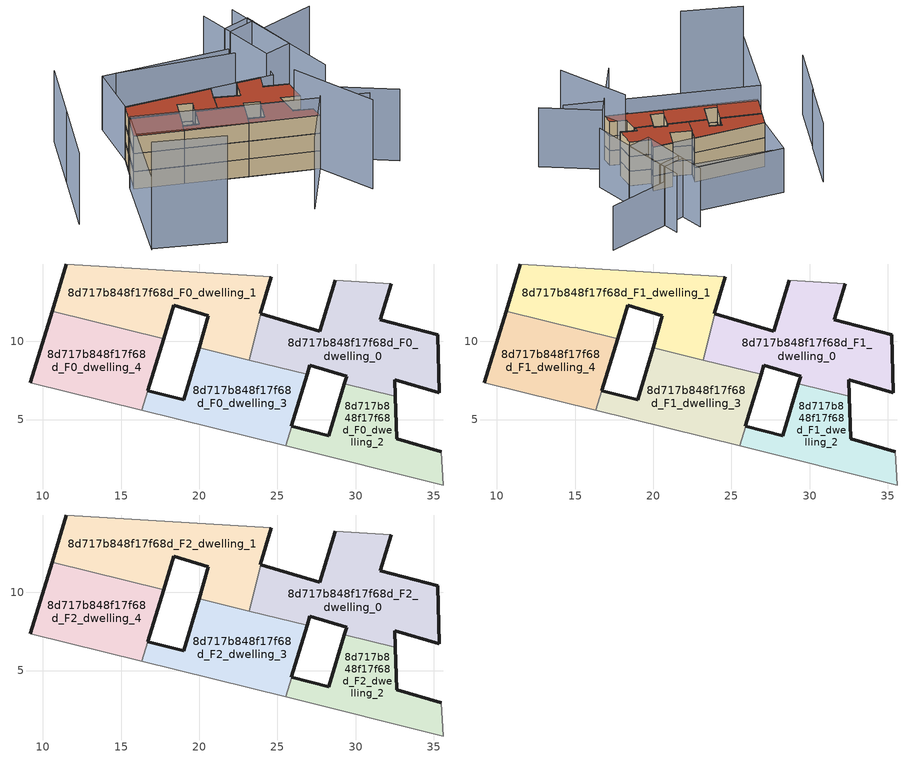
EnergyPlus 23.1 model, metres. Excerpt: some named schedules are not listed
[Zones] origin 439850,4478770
8d717b848f17f68d_F0_dwelling_0
 floor ground (EU_floor_Construction): 35.36,6.7 35.26,10.42 31.58,11.37 32.29,13.67 28.69,13.92 27.69,10.64 23.94,11.76 23.21,8.81 26.9,7.9 27.07,8.48 29.43,7.77 29.28,7.31 32.54,6.5 32.5,7.54 z0
 wall outside (EU_wall_Construction): 32.29,13.67 31.58,11.37 35.26,10.42 35.36,6.7 32.5,7.54 32.54,6.5 / 29.28,7.31 29.43,7.77 27.07,8.48 26.9,7.9 / 23.94,11.76 27.69,10.64 28.69,13.92 z0:3
 wall to 8d717b848f17f68d_F0_dwelling_2 (EU_wall_Construction): 32.54,6.5 29.28,7.31 z0:3
 wall to 8d717b848f17f68d_F0_dwelling_1 (EU_wall_Construction): 23.21,8.81 23.94,11.76 z0:3
 wall adiabatic (EU_wall_Construction): 28.69,13.92 32.29,13.67 z0:3
 wall to 8d717b848f17f68d_F0_dwelling_3 (EU_wall_Construction): 26.9,7.9 23.21,8.81 z0:3
8d717b848f17f68d_F0_dwelling_1
 floor ground (EU_floor_Construction): 23.21,8.81 23.94,11.76 23.9,11.78 24.62,14.15 11.5,14.95 10.59,11.94 17.72,10.17 18.37,12.3 20.59,11.63 19.99,9.61 z0
 wall outside (EU_wall_Construction): 19.99,9.61 20.59,11.63 18.37,12.3 17.72,10.17 / 10.59,11.94 11.5,14.95 / 24.62,14.15 23.9,11.78 23.94,11.76 z0:3
 wall to 8d717b848f17f68d_F0_dwelling_4 (EU_wall_Construction): 17.72,10.17 10.59,11.94 z0:3
 wall adiabatic (EU_wall_Construction): 11.5,14.95 24.62,14.15 z0:3
 wall to 8d717b848f17f68d_F0_dwelling_3 (EU_wall_Construction): 23.21,8.81 19.99,9.61 z0:3
8d717b848f17f68d_F0_dwelling_2
 floor ground (EU_floor_Construction): 35.59,0.82 35.48,2.94 32.63,3.76 32.54,6.5 29.28,7.31 28.28,3.97 25.9,4.58 25.52,3.31 z0
 wall outside (EU_wall_Construction): 25.9,4.58 28.28,3.97 29.28,7.31 / 32.54,6.5 32.63,3.76 35.48,2.94 z0:3
 wall adiabatic (EU_wall_Construction): 35.48,2.94 35.59,0.82 25.52,3.31 z0:3
 wall to 8d717b848f17f68d_F0_dwelling_3 (EU_wall_Construction): 25.52,3.31 25.9,4.58 z0:3
8d717b848f17f68d_F0_dwelling_3
 floor ground (EU_floor_Construction): 25.52,3.31 25.9,4.58 26.9,7.9 19.99,9.61 19,6.27 16.7,6.85 16.32,5.59 z0
 wall outside (EU_wall_Construction): 16.7,6.85 19,6.27 19.99,9.61 / 26.9,7.9 25.9,4.58 z0:3
 wall adiabatic (EU_wall_Construction): 25.52,3.31 16.32,5.59 z0:3
 wall to 8d717b848f17f68d_F0_dwelling_4 (EU_wall_Construction): 16.32,5.59 16.7,6.85 z0:3
8d717b848f17f68d_F0_dwelling_4
 floor ground (EU_floor_Construction): 16.32,5.59 16.7,6.85 17.72,10.17 10.59,11.94 9.2,7.36 z0
 wall outside (EU_wall_Construction): 9.2,7.36 10.59,11.94 / 17.72,10.17 16.7,6.85 z0:3
 wall adiabatic (EU_wall_Construction): 16.32,5.59 9.2,7.36 z0:3
8d717b848f17f68d_F1_dwelling_0
 floor to 8d717b848f17f68d_F0_dwelling_0 (EU_floor_Construction): 35.36,6.7 35.26,10.42 31.58,11.37 32.29,13.67 28.69,13.92 27.69,10.64 23.94,11.76 23.21,8.81 26.9,7.9 27.07,8.48 29.43,7.77 29.28,7.31 32.54,6.5 32.5,7.54 z3
 wall outside (EU_wall_Construction): 32.29,13.67 31.58,11.37 35.26,10.42 35.36,6.7 32.5,7.54 32.54,6.5 / 29.28,7.31 29.43,7.77 27.07,8.48 26.9,7.9 / 23.94,11.76 27.69,10.64 28.69,13.92 z3:6
 wall to 8d717b848f17f68d_F1_dwelling_2 (EU_wall_Construction): 32.54,6.5 29.28,7.31 z3:6
 wall to 8d717b848f17f68d_F1_dwelling_1 (EU_wall_Construction): 23.21,8.81 23.94,11.76 z3:6
 wall adiabatic (EU_wall_Construction): 28.69,13.92 32.29,13.67 z3:6
 wall to 8d717b848f17f68d_F1_dwelling_3 (EU_wall_Construction): 26.9,7.9 23.21,8.81 z3:6
8d717b848f17f68d_F1_dwelling_1
 floor to 8d717b848f17f68d_F0_dwelling_1 (EU_floor_Construction): 23.21,8.81 23.94,11.76 23.9,11.78 24.62,14.15 11.5,14.95 10.59,11.94 17.72,10.17 18.37,12.3 20.59,11.63 19.99,9.61 z3
 wall outside (EU_wall_Construction): 19.99,9.61 20.59,11.63 18.37,12.3 17.72,10.17 / 10.59,11.94 11.5,14.95 / 24.62,14.15 23.9,11.78 23.94,11.76 z3:6
 wall to 8d717b848f17f68d_F1_dwelling_4 (EU_wall_Construction): 17.72,10.17 10.59,11.94 z3:6
 wall adiabatic (EU_wall_Construction): 11.5,14.95 24.62,14.15 z3:6
 wall to 8d717b848f17f68d_F1_dwelling_3 (EU_wall_Construction): 23.21,8.81 19.99,9.61 z3:6
8d717b848f17f68d_F1_dwelling_2
 floor to 8d717b848f17f68d_F0_dwelling_2 (EU_floor_Construction): 35.59,0.82 35.48,2.94 32.63,3.76 32.54,6.5 29.28,7.31 28.28,3.97 25.9,4.58 25.52,3.31 z3
 wall outside (EU_wall_Construction): 25.9,4.58 28.28,3.97 29.28,7.31 / 32.54,6.5 32.63,3.76 35.48,2.94 z3:6
 wall adiabatic (EU_wall_Construction): 35.48,2.94 35.59,0.82 25.52,3.31 z3:6
 wall to 8d717b848f17f68d_F1_dwelling_3 (EU_wall_Construction): 25.52,3.31 25.9,4.58 z3:6
8d717b848f17f68d_F1_dwelling_3
 floor to 8d717b848f17f68d_F0_dwelling_3 (EU_floor_Construction): 25.52,3.31 25.9,4.58 26.9,7.9 19.99,9.61 19,6.27 16.7,6.85 16.32,5.59 z3
 wall outside (EU_wall_Construction): 16.7,6.85 19,6.27 19.99,9.61 / 26.9,7.9 25.9,4.58 z3:6
 wall adiabatic (EU_wall_Construction): 25.52,3.31 16.32,5.59 z3:6
 wall to 8d717b848f17f68d_F1_dwelling_4 (EU_wall_Construction): 16.32,5.59 16.7,6.85 z3:6
8d717b848f17f68d_F1_dwelling_4
 floor to 8d717b848f17f68d_F0_dwelling_4 (EU_floor_Construction): 16.32,5.59 17.72,10.17 10.59,11.94 9.2,7.36 z3
 wall outside (EU_wall_Construction): 9.2,7.36 10.59,11.94 / 17.72,10.17 16.7,6.85 z3:6
 wall adiabatic (EU_wall_Construction): 16.32,5.59 9.2,7.36 z3:6
8d717b848f17f68d_F2_dwelling_0
 floor to 8d717b848f17f68d_F1_dwelling_0 (EU_floor_Construction): 35.36,6.7 35.26,10.42 31.58,11.37 32.29,13.67 28.69,13.92 27.69,10.64 23.94,11.76 23.21,8.81 26.9,7.9 27.07,8.48 29.43,7.77 29.28,7.31 32.54,6.5 32.5,7.54 z6
 wall outside (EU_wall_Construction): 32.29,13.67 31.58,11.37 35.26,10.42 35.36,6.7 32.5,7.54 32.54,6.5 / 29.28,7.31 29.43,7.77 27.07,8.48 26.9,7.9 / 23.94,11.76 27.69,10.64 28.69,13.92 z6:9
 wall to 8d717b848f17f68d_F2_dwelling_2 (EU_wall_Construction): 32.54,6.5 29.28,7.31 z6:9
 wall to 8d717b848f17f68d_F2_dwelling_1 (EU_wall_Construction): 23.21,8.81 23.94,11.76 z6:9
 wall adiabatic (EU_wall_Construction): 28.69,13.92 32.29,13.67 z6:9
 wall to 8d717b848f17f68d_F2_dwelling_3 (EU_wall_Construction): 26.9,7.9 23.21,8.81 z6:9
 roof outside (EU_roof_Construction): 32.29,13.67 31.58,11.37 35.26,10.42 35.36,6.7 32.5,7.54 32.54,6.5 29.28,7.31 29.43,7.77 27.07,8.48 26.9,7.9 23.21,8.81 23.94,11.76 27.69,10.64 28.69,13.92 z9
8d717b848f17f68d_F2_dwelling_1
 floor to 8d717b848f17f68d_F1_dwelling_1 (EU_floor_Construction): 23.21,8.81 23.94,11.76 23.9,11.78 24.62,14.15 11.5,14.95 10.59,11.94 17.72,10.17 18.37,12.3 20.59,11.63 19.99,9.61 z6
 wall outside (EU_wall_Construction): 19.99,9.61 20.59,11.63 18.37,12.3 17.72,10.17 / 10.59,11.94 11.5,14.95 / 24.62,14.15 23.9,11.78 23.94,11.76 z6:9
 wall to 8d717b848f17f68d_F2_dwelling_4 (EU_wall_Construction): 17.72,10.17 10.59,11.94 z6:9
 wall adiabatic (EU_wall_Construction): 11.5,14.95 24.62,14.15 z6:9
 wall to 8d717b848f17f68d_F2_dwelling_3 (EU_wall_Construction): 23.21,8.81 19.99,9.61 z6:9
 roof outside (EU_roof_Construction): 24.62,14.15 23.9,11.78 23.94,11.76 23.21,8.81 19.99,9.61 20.59,11.63 18.37,12.3 17.72,10.17 10.59,11.94 11.5,14.95 z9
8d717b848f17f68d_F2_dwelling_2
 floor to 8d717b848f17f68d_F1_dwelling_2 (EU_floor_Construction): 35.59,0.82 35.48,2.94 32.63,3.76 32.54,6.5 29.28,7.31 28.28,3.97 25.9,4.58 25.52,3.31 z6
 wall outside (EU_wall_Construction): 25.9,4.58 28.28,3.97 29.28,7.31 / 32.54,6.5 32.63,3.76 35.48,2.94 z6:9
 wall adiabatic (EU_wall_Construction): 35.48,2.94 35.59,0.82 25.52,3.31 z6:9
 wall to 8d717b848f17f68d_F2_dwelling_3 (EU_wall_Construction): 25.52,3.31 25.9,4.58 z6:9
 roof outside (EU_roof_Construction): 32.54,6.5 32.63,3.76 35.48,2.94 35.59,0.82 25.52,3.31 25.9,4.58 28.28,3.97 29.28,7.31 z9
8d717b848f17f68d_F2_dwelling_3
 floor to 8d717b848f17f68d_F1_dwelling_3 (EU_floor_Construction): 25.52,3.31 25.9,4.58 26.9,7.9 19.99,9.61 19,6.27 16.7,6.85 16.32,5.59 z6
 wall outside (EU_wall_Construction): 16.7,6.85 19,6.27 19.99,9.61 / 26.9,7.9 25.9,4.58 z6:9
 wall adiabatic (EU_wall_Construction): 25.52,3.31 16.32,5.59 z6:9
 wall to 8d717b848f17f68d_F2_dwelling_4 (EU_wall_Construction): 16.32,5.59 16.7,6.85 z6:9
 roof outside (EU_roof_Construction): 26.9,7.9 25.9,4.58 25.52,3.31 16.32,5.59 16.7,6.85 19,6.27 19.99,9.61 z9
8d717b848f17f68d_F2_dwelling_4
 floor to 8d717b848f17f68d_F1_dwelling_4 (EU_floor_Construction): 16.32,5.59 17.72,10.17 10.59,11.94 9.2,7.36 z6
 wall outside (EU_wall_Construction): 9.2,7.36 10.59,11.94 / 17.72,10.17 16.7,6.85 z6:9
 wall adiabatic (EU_wall_Construction): 16.32,5.59 9.2,7.36 z6:9
 roof outside (EU_roof_Construction): 17.72,10.17 16.32,5.59 9.2,7.36 10.59,11.94 z9
shading: 30.21,-8.55 37.09,3.42 / 37.09,3.42 46.75,-2.13 / 4.49,-8.35 8.87,7.98 / 8.87,7.98 42.54,-1.05 / 1.33,13.17 -1.87,2.37 / 40.08,8.46 34.51,27.48 / 4.48,23.76 1.37,13.15 / 35.84,23.55 31.64,22.27 / 31.64,22.27 30.01,27.65 / 37.93,15.82 33.8,14.64 / 33.8,14.64 31.32,23.39 / 31.32,23.39 35.45,24.56 / 35.45,24.56 37.93,15.82 z0:12; 40.04,-7.3 33.4,4.81 z0:15; 4.58,-8.01 15.05,-11.18 z0:18; 46.9,27.85 35.45,24.56 / 31.97,21.18 14.11,23.62 / 34.28,13.53 11.5,14.95 / 11.5,14.95 12.05,23.75 / 12.05,23.75 34.83,22.32 / 34.83,22.32 34.28,13.53 z0:9
[Building]
EU S2 Campaign: North Axis=0; Terrain=City; Solar Distribution=FullExterior
[Site:Location]
Madrid: Latitude=40.5; Longitude=-3.5; Time Zone=1; Elevation=609
[SizingPeriod:WeatherFileDays]
AnnualSizingPeriod: Begin Month=1; Begin Day of Month=1; End Month=12; End Day of Month=31; Day of Week for Start Day=Monday; Use Weather File Daylight Saving Period=No; Use Weather File Rain and Snow Indicators=No
[MATERIAL]
EU_InternalMass_Material: Roughness=MediumRough; Thickness=0.1; Conductivity=1; Density=1800; Specific Heat=900; Thermal Absorptance=0.9; Solar Absorptance=0.7; Visible Absorptance=0.7
[MATERIAL:NOMASS] Roughness=MediumRough; Thermal Absorptance=0.9; Solar Absorptance=0.7; Visible Absorptance=0.7
Name | Thermal Resistance
EU_wall_NoMass | 0.419739
EU_roof_NoMass | 0.352165
EU_floor_NoMass | 0.608284
[CONSTRUCTION]
EU_wall_Construction: EU_wall_NoMass
EU_roof_Construction: EU_roof_NoMass
EU_floor_Construction: EU_floor_NoMass
EU_InternalMass_Construction: EU_InternalMass_Material
[ZONE] Type=1; Multiplier=1; Ceiling Height=autocalculate; Floor Area=autocalculate; Part of Total Floor Area=Yes
Name | Volume
8d717b848f17f68d_F0_dwelling_0; 8d717b848f17f68d_F1_dwelling_0; 8d717b848f17f68d_F2_dwelling_0 | 151.968
8d717b848f17f68d_F0_dwelling_1; 8d717b848f17f68d_F1_dwelling_1; 8d717b848f17f68d_F2_dwelling_1 | 152.358
8d717b848f17f68d_F0_dwelling_2; 8d717b848f17f68d_F1_dwelling_2; 8d717b848f17f68d_F2_dwelling_2 | 87.7797
8d717b848f17f68d_F0_dwelling_3; 8d717b848f17f68d_F1_dwelling_3; 8d717b848f17f68d_F2_dwelling_3 | 111.275
8d717b848f17f68d_F0_dwelling_4 | 105.306
8d717b848f17f68d_F1_dwelling_4; 8d717b848f17f68d_F2_dwelling_4 | 105.334
[INTERNALMASS] Construction=EU_InternalMass_Construction
Name | Zone or ZoneList | Surface Area
8d717b848f17f68d_F0_dwelling_0_EU_InternalMass | 8d717b848f17f68d_F0_dwelling_0 | 50.6559
8d717b848f17f68d_F0_dwelling_1_EU_InternalMass | 8d717b848f17f68d_F0_dwelling_1 | 50.7856
8d717b848f17f68d_F0_dwelling_2_EU_InternalMass | 8d717b848f17f68d_F0_dwelling_2 | 29.2596
8d717b848f17f68d_F0_dwelling_3_EU_InternalMass | 8d717b848f17f68d_F0_dwelling_3 | 37.1013
8d717b848f17f68d_F0_dwelling_4_EU_InternalMass | 8d717b848f17f68d_F0_dwelling_4 | 35.1054
8d717b848f17f68d_F1_dwelling_0_EU_InternalMass | 8d717b848f17f68d_F1_dwelling_0 | 50.6559
8d717b848f17f68d_F1_dwelling_1_EU_InternalMass | 8d717b848f17f68d_F1_dwelling_1 | 50.7856
8d717b848f17f68d_F1_dwelling_2_EU_InternalMass | 8d717b848f17f68d_F1_dwelling_2 | 29.2596
8d717b848f17f68d_F1_dwelling_3_EU_InternalMass | 8d717b848f17f68d_F1_dwelling_3 | 37.1013
8d717b848f17f68d_F1_dwelling_4_EU_InternalMass | 8d717b848f17f68d_F1_dwelling_4 | 35.1054
8d717b848f17f68d_F2_dwelling_0_EU_InternalMass | 8d717b848f17f68d_F2_dwelling_0 | 50.6559
8d717b848f17f68d_F2_dwelling_1_EU_InternalMass | 8d717b848f17f68d_F2_dwelling_1 | 50.7856
8d717b848f17f68d_F2_dwelling_2_EU_InternalMass | 8d717b848f17f68d_F2_dwelling_2 | 29.2596
8d717b848f17f68d_F2_dwelling_3_EU_InternalMass | 8d717b848f17f68d_F2_dwelling_3 | 37.1013
8d717b848f17f68d_F2_dwelling_4_EU_InternalMass | 8d717b848f17f68d_F2_dwelling_4 | 35.1054
[OTHEREQUIPMENT] Fuel Type=Electricity; Design Level Calculation Method=Watts/Area; Power per Zone Floor Area=1; Fraction Latent=0; Fraction Radiant=0; Fraction Lost=0; Carbon Dioxide Generation Rate=0; EndUse Subcategory=EU_Step8_InternalGains
Name | Zone or ZoneList or Space or SpaceList | Schedule
EU_Step8_InternalGain_8d717b848f17f68d_F0_dwelling_0_f000 | 8d717b848f17f68d_F0_dwelling_0 | EU_Step8_GainSchedule_8d717b848f17f68d_F0_dwelling_0_f000
EU_Step8_InternalGain_8d717b848f17f68d_F0_dwelling_1_f000 | 8d717b848f17f68d_F0_dwelling_1 | EU_Step8_GainSchedule_8d717b848f17f68d_F0_dwelling_1_f000
EU_Step8_InternalGain_8d717b848f17f68d_F0_dwelling_2_f000 | 8d717b848f17f68d_F0_dwelling_2 | EU_Step8_GainSchedule_8d717b848f17f68d_F0_dwelling_2_f000
EU_Step8_InternalGain_8d717b848f17f68d_F0_dwelling_3_f000 | 8d717b848f17f68d_F0_dwelling_3 | EU_Step8_GainSchedule_8d717b848f17f68d_F0_dwelling_3_f000
EU_Step8_InternalGain_8d717b848f17f68d_F0_dwelling_4_f000 | 8d717b848f17f68d_F0_dwelling_4 | EU_Step8_GainSchedule_8d717b848f17f68d_F0_dwelling_4_f000
EU_Step8_InternalGain_8d717b848f17f68d_F1_dwelling_0_f000 | 8d717b848f17f68d_F1_dwelling_0 | EU_Step8_GainSchedule_8d717b848f17f68d_F1_dwelling_0_f000
EU_Step8_InternalGain_8d717b848f17f68d_F1_dwelling_1_f000 | 8d717b848f17f68d_F1_dwelling_1 | EU_Step8_GainSchedule_8d717b848f17f68d_F1_dwelling_1_f000
EU_Step8_InternalGain_8d717b848f17f68d_F1_dwelling_2_f000 | 8d717b848f17f68d_F1_dwelling_2 | EU_Step8_GainSchedule_8d717b848f17f68d_F1_dwelling_2_f000
EU_Step8_InternalGain_8d717b848f17f68d_F1_dwelling_3_f000 | 8d717b848f17f68d_F1_dwelling_3 | EU_Step8_GainSchedule_8d717b848f17f68d_F1_dwelling_3_f000
EU_Step8_InternalGain_8d717b848f17f68d_F1_dwelling_4_f000 | 8d717b848f17f68d_F1_dwelling_4 | EU_Step8_GainSchedule_8d717b848f17f68d_F1_dwelling_4_f000
EU_Step8_InternalGain_8d717b848f17f68d_F2_dwelling_0_f000 | 8d717b848f17f68d_F2_dwelling_0 | EU_Step8_GainSchedule_8d717b848f17f68d_F2_dwelling_0_f000
EU_Step8_InternalGain_8d717b848f17f68d_F2_dwelling_1_f000 | 8d717b848f17f68d_F2_dwelling_1 | EU_Step8_GainSchedule_8d717b848f17f68d_F2_dwelling_1_f000
EU_Step8_InternalGain_8d717b848f17f68d_F2_dwelling_2_f000 | 8d717b848f17f68d_F2_dwelling_2 | EU_Step8_GainSchedule_8d717b848f17f68d_F2_dwelling_2_f000
EU_Step8_InternalGain_8d717b848f17f68d_F2_dwelling_3_f000 | 8d717b848f17f68d_F2_dwelling_3 | EU_Step8_GainSchedule_8d717b848f17f68d_F2_dwelling_3_f000
EU_Step8_InternalGain_8d717b848f17f68d_F2_dwelling_4_f000 | 8d717b848f17f68d_F2_dwelling_4 | EU_Step8_GainSchedule_8d717b848f17f68d_F2_dwelling_4_f000
[ZONEVENTILATION:DESIGNFLOWRATE] Schedule=EU_AlwaysOn; Design Flow Rate Calculation Method=AirChanges/Hour; Air Changes per Hour=0.703302; Ventilation Type=Natural; Fan Pressure Rise=0; Fan Total Efficiency=1; Constant Term Coefficient=1; Temperature Term Coefficient=0; Velocity Term Coefficient=0; Velocity Squared Term Coefficient=0; Minimum Indoor Temperature=-100; Maximum Indoor Temperature=100; Delta Temperature=-100; Minimum Outdoor Temperature=-100; Maximum Outdoor Temperature=100; Maximum Wind Speed=40
Name | Zone or ZoneList or Space or SpaceList
EU_ConstantAir_8d717b848f17f68d_F0_dwelling_0 | 8d717b848f17f68d_F0_dwelling_0
EU_ConstantAir_8d717b848f17f68d_F0_dwelling_1 | 8d717b848f17f68d_F0_dwelling_1
EU_ConstantAir_8d717b848f17f68d_F0_dwelling_2 | 8d717b848f17f68d_F0_dwelling_2
EU_ConstantAir_8d717b848f17f68d_F0_dwelling_3 | 8d717b848f17f68d_F0_dwelling_3
EU_ConstantAir_8d717b848f17f68d_F0_dwelling_4 | 8d717b848f17f68d_F0_dwelling_4
EU_ConstantAir_8d717b848f17f68d_F1_dwelling_0 | 8d717b848f17f68d_F1_dwelling_0
EU_ConstantAir_8d717b848f17f68d_F1_dwelling_1 | 8d717b848f17f68d_F1_dwelling_1
EU_ConstantAir_8d717b848f17f68d_F1_dwelling_2 | 8d717b848f17f68d_F1_dwelling_2
EU_ConstantAir_8d717b848f17f68d_F1_dwelling_3 | 8d717b848f17f68d_F1_dwelling_3
EU_ConstantAir_8d717b848f17f68d_F1_dwelling_4 | 8d717b848f17f68d_F1_dwelling_4
EU_ConstantAir_8d717b848f17f68d_F2_dwelling_0 | 8d717b848f17f68d_F2_dwelling_0
EU_ConstantAir_8d717b848f17f68d_F2_dwelling_1 | 8d717b848f17f68d_F2_dwelling_1
EU_ConstantAir_8d717b848f17f68d_F2_dwelling_2 | 8d717b848f17f68d_F2_dwelling_2
EU_ConstantAir_8d717b848f17f68d_F2_dwelling_3 | 8d717b848f17f68d_F2_dwelling_3
EU_ConstantAir_8d717b848f17f68d_F2_dwelling_4 | 8d717b848f17f68d_F2_dwelling_4
[HVACTEMPLATE:THERMOSTAT] Constant Heating Setpoint=20; Constant Cooling Setpoint=50
EU_HeatOnly_8d717b848f17f68d_F0_dwelling_0; EU_HeatOnly_8d717b848f17f68d_F0_dwelling_1; EU_HeatOnly_8d717b848f17f68d_F0_dwelling_2; EU_HeatOnly_8d717b848f17f68d_F0_dwelling_3; EU_HeatOnly_8d717b848f17f68d_F0_dwelling_4; EU_HeatOnly_8d717b848f17f68d_F1_dwelling_0; EU_HeatOnly_8d717b848f17f68d_F1_dwelling_1; EU_HeatOnly_8d717b848f17f68d_F1_dwelling_2; EU_HeatOnly_8d717b848f17f68d_F1_dwelling_3; EU_HeatOnly_8d717b848f17f68d_F1_dwelling_4; EU_HeatOnly_8d717b848f17f68d_F2_dwelling_0; EU_HeatOnly_8d717b848f17f68d_F2_dwelling_1; EU_HeatOnly_8d717b848f17f68d_F2_dwelling_2; EU_HeatOnly_8d717b848f17f68d_F2_dwelling_3; EU_HeatOnly_8d717b848f17f68d_F2_dwelling_4
[HVACTEMPLATE:ZONE:IDEALLOADSAIRSYSTEM] System Availability Schedule=EU_AlwaysOn; Maximum Heating Supply Air Temperature=50; Minimum Cooling Supply Air Temperature=13; Maximum Heating Supply Air Humidity Ratio=0.0156; Minimum Cooling Supply Air Humidity Ratio=0.0077; Heating Limit=NoLimit; Cooling Limit=NoLimit; Heating Availability Schedule=EU_AlwaysOn; Cooling Availability Schedule=EU_CoolingOff; Dehumidification Control Type=ConstantSensibleHeatRatio; Cooling Sensible Heat Ratio=0.7; Dehumidification Setpoint=60; Humidification Control Type=None; Humidification Setpoint=30; Outdoor Air Method=None; Outdoor Air Flow Rate per Person=0.00944; Outdoor Air Flow Rate per Zone Floor Area=0; Outdoor Air Flow Rate per Zone=0; Demand Controlled Ventilation Type=None; Outdoor Air Economizer Type=NoEconomizer; Heat Recovery Type=None; Sensible Heat Recovery Effectiveness=0.7; Latent Heat Recovery Effectiveness=0.65
Name | Template Thermostat
8d717b848f17f68d_F0_dwelling_0 | EU_HeatOnly_8d717b848f17f68d_F0_dwelling_0
8d717b848f17f68d_F0_dwelling_1 | EU_HeatOnly_8d717b848f17f68d_F0_dwelling_1
8d717b848f17f68d_F0_dwelling_2 | EU_HeatOnly_8d717b848f17f68d_F0_dwelling_2
8d717b848f17f68d_F0_dwelling_3 | EU_HeatOnly_8d717b848f17f68d_F0_dwelling_3
8d717b848f17f68d_F0_dwelling_4 | EU_HeatOnly_8d717b848f17f68d_F0_dwelling_4
